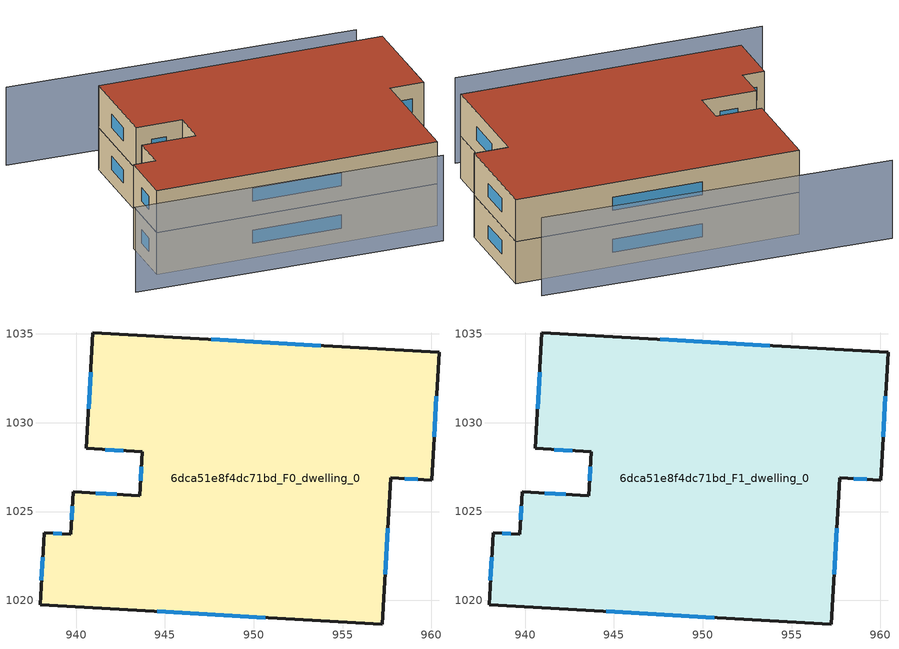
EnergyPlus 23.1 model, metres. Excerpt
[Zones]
6dca51e8f4dc71bd_F0_dwelling_0
 floor ground (EU_floor_Construction): 960.43,1033.95 960.02,1026.76 957.7,1026.89 957.23,1018.65 937.97,1019.76 938.21,1023.8 939.7,1023.71 939.84,1026.11 943.59,1025.9 943.73,1028.37 940.58,1028.55 940.96,1035.07 z0
 wall outside (EU_wall_Construction): 940.96,1035.07 940.58,1028.55 943.73,1028.37 943.59,1025.9 939.84,1026.11 939.7,1023.71 938.21,1023.8 937.97,1019.76 957.23,1018.65 957.7,1026.89 960.02,1026.76 960.43,1033.95 940.96,1035.07 z0:3
 window (EU_Window_Construction): 940.83,1032.84 940.71,1030.78 / 953.76,1034.33 947.62,1034.68 / 960.16,1029.22 960.29,1031.49 / 958.5,1026.85 959.22,1026.8 / 957.39,1021.47 957.54,1024.07 / 944.57,1019.38 950.64,1019.03 / 938.13,1022.42 938.05,1021.14 / 939.19,1023.74 938.72,1023.77 / 939.79,1025.29 939.75,1024.54 / 942.3,1025.97 941.12,1026.04 / 943.68,1027.52 943.63,1026.74 / 941.66,1028.49 942.65,1028.43 z1.03:1.97
6dca51e8f4dc71bd_F1_dwelling_0
 floor to 6dca51e8f4dc71bd_F0_dwelling_0 (EU_floor_Construction): 960.43,1033.95 960.02,1026.76 957.7,1026.89 957.23,1018.65 937.97,1019.76 938.21,1023.8 939.7,1023.71 939.84,1026.11 943.59,1025.9 943.73,1028.37 940.58,1028.55 940.95,1035.07 z3
 wall outside (EU_wall_Construction): 940.96,1035.07 940.58,1028.55 943.73,1028.37 943.59,1025.9 939.84,1026.11 939.7,1023.71 938.21,1023.8 937.97,1019.76 957.23,1018.65 957.7,1026.89 960.02,1026.76 960.43,1033.95 940.96,1035.07 z3:6
 window (EU_Window_Construction): 940.83,1032.84 940.71,1030.78 / 953.76,1034.33 947.62,1034.68 / 960.16,1029.22 960.29,1031.49 / 958.5,1026.85 959.22,1026.8 / 957.39,1021.47 957.54,1024.07 / 944.57,1019.38 950.64,1019.03 / 938.13,1022.42 938.05,1021.14 / 939.19,1023.74 938.72,1023.77 / 939.79,1025.29 939.75,1024.54 / 942.3,1025.97 941.12,1026.04 / 943.68,1027.52 943.63,1026.74 / 941.66,1028.49 942.65,1028.43 z4.03:4.97
 roof outside (EU_roof_Construction): 957.23,1018.65 957.7,1026.89 960.02,1026.76 960.43,1033.95 940.96,1035.07 940.58,1028.55 943.73,1028.37 943.59,1025.9 939.84,1026.11 939.7,1023.71 938.21,1023.8 937.97,1019.76 z6
shading: 935.67,1018 956.65,1016.54 z0:6.1; 959.65,1036.24 935.82,1038.11 z0:5.6
[Building]
EU S2 Campaign: North Axis=0; Terrain=City; Solar Distribution=FullExterior
[Site:Location]
Cape.Town.Intl.AP: Latitude=-33.965; Longitude=18.602; Time Zone=2; Elevation=46
[SizingPeriod:WeatherFileDays]
AnnualSizingPeriod: Begin Month=1; Begin Day of Month=1; End Month=12; End Day of Month=31; Day of Week for Start Day=Monday; Use Weather File Daylight Saving Period=No; Use Weather File Rain and Snow Indicators=No
[MATERIAL]
EU_InternalMass_Material: Roughness=MediumRough; Thickness=0.1; Conductivity=1; Density=1800; Specific Heat=900; Thermal Absorptance=0.9; Solar Absorptance=0.7; Visible Absorptance=0.7
[MATERIAL:NOMASS] Roughness=MediumRough; Thermal Absorptance=0.9; Solar Absorptance=0.7; Visible Absorptance=0.7
Name | Thermal Resistance
EU_wall_NoMass | 0.493876
EU_roof_NoMass | 0.449382
EU_floor_NoMass | 1.25
[WINDOWMATERIAL:SIMPLEGLAZINGSYSTEM]
EU_Window_SimpleGlazing: UFactor=4.4; Solar Heat Gain Coefficient=0.85; Visible Transmittance=0.85
[CONSTRUCTION]
EU_wall_Construction: EU_wall_NoMass
EU_roof_Construction: EU_roof_NoMass
EU_floor_Construction: EU_floor_NoMass
EU_Window_Construction: EU_Window_SimpleGlazing
EU_InternalMass_Construction: EU_InternalMass_Material
[ZONE] Type=1; Multiplier=1; Ceiling Height=autocalculate; Volume=853.398; Floor Area=autocalculate; Part of Total Floor Area=Yes
6dca51e8f4dc71bd_F0_dwelling_0; 6dca51e8f4dc71bd_F1_dwelling_0
[INTERNALMASS] Construction=EU_InternalMass_Construction; Surface Area=284.466
Name | Zone or ZoneList
6dca51e8f4dc71bd_F0_dwelling_0_EU_InternalMass | 6dca51e8f4dc71bd_F0_dwelling_0
6dca51e8f4dc71bd_F1_dwelling_0_EU_InternalMass | 6dca51e8f4dc71bd_F1_dwelling_0
[OTHEREQUIPMENT] Fuel Type=Electricity; Design Level Calculation Method=Watts/Area; Power per Zone Floor Area=1; Fraction Latent=0; Fraction Radiant=0; Fraction Lost=0; Carbon Dioxide Generation Rate=0; EndUse Subcategory=EU_Step8_InternalGains
Name | Zone or ZoneList or Space or SpaceList | Schedule
EU_Step8_InternalGain_6dca51e8f4dc71bd_F0_dwelling_0_f000 | 6dca51e8f4dc71bd_F0_dwelling_0 | EU_Step8_GainSchedule_6dca51e8f4dc71bd_F0_dwelling_0_f000
EU_Step8_InternalGain_6dca51e8f4dc71bd_F1_dwelling_0_f000 | 6dca51e8f4dc71bd_F1_dwelling_0 | EU_Step8_GainSchedule_6dca51e8f4dc71bd_F1_dwelling_0_f000
[ZONEVENTILATION:DESIGNFLOWRATE] Schedule=EU_AlwaysOn; Design Flow Rate Calculation Method=AirChanges/Hour; Air Changes per Hour=0.64; Ventilation Type=Natural; Fan Pressure Rise=0; Fan Total Efficiency=1; Constant Term Coefficient=1; Temperature Term Coefficient=0; Velocity Term Coefficient=0; Velocity Squared Term Coefficient=0; Minimum Indoor Temperature=-100; Maximum Indoor Temperature=100; Delta Temperature=-100; Minimum Outdoor Temperature=-100; Maximum Outdoor Temperature=100; Maximum Wind Speed=40
Name | Zone or ZoneList or Space or SpaceList
EU_ConstantAir_6dca51e8f4dc71bd_F0_dwelling_0 | 6dca51e8f4dc71bd_F0_dwelling_0
EU_ConstantAir_6dca51e8f4dc71bd_F1_dwelling_0 | 6dca51e8f4dc71bd_F1_dwelling_0
[HVACTEMPLATE:THERMOSTAT] Constant Heating Setpoint=20; Constant Cooling Setpoint=50
EU_HeatOnly_6dca51e8f4dc71bd_F0_dwelling_0; EU_HeatOnly_6dca51e8f4dc71bd_F1_dwelling_0
[HVACTEMPLATE:ZONE:IDEALLOADSAIRSYSTEM] System Availability Schedule=EU_AlwaysOn; Maximum Heating Supply Air Temperature=50; Minimum Cooling Supply Air Temperature=13; Maximum Heating Supply Air Humidity Ratio=0.0156; Minimum Cooling Supply Air Humidity Ratio=0.0077; Heating Limit=NoLimit; Cooling Limit=NoLimit; Heating Availability Schedule=EU_AlwaysOn; Cooling Availability Schedule=EU_CoolingOff; Dehumidification Control Type=ConstantSensibleHeatRatio; Cooling Sensible Heat Ratio=0.7; Dehumidification Setpoint=60; Humidification Control Type=None; Humidification Setpoint=30; Outdoor Air Method=None; Outdoor Air Flow Rate per Person=0.00944; Outdoor Air Flow Rate per Zone Floor Area=0; Outdoor Air Flow Rate per Zone=0; Demand Controlled Ventilation Type=None; Outdoor Air Economizer Type=NoEconomizer; Heat Recovery Type=None; Sensible Heat Recovery Effectiveness=0.7; Latent Heat Recovery Effectiveness=0.65
Name | Template Thermostat
6dca51e8f4dc71bd_F0_dwelling_0 | EU_HeatOnly_6dca51e8f4dc71bd_F0_dwelling_0
6dca51e8f4dc71bd_F1_dwelling_0 | EU_HeatOnly_6dca51e8f4dc71bd_F1_dwelling_0
[SIZING:ZONE] Zone Cooling Design Supply Air Temperature Input Method=SupplyAirTemperature; Zone Cooling Design Supply Air Temperature=13; Zone Heating Design Supply Air Temperature Input Method=SupplyAirTemperature; Zone Heating Design Supply Air Temperature=50; Zone Cooling Design Supply Air Humidity Ratio=0.008; Zone Heating Design Supply Air Humidity Ratio=0.008; Cooling Design Air Flow Method=DesignDay; Cooling Design Air Flow Rate=0; Cooling Minimum Air Flow per Zone Floor Area=0.000762; Cooling Minimum Air Flow=0; Cooling Minimum Air Flow Fraction=0.2; Heating Design Air Flow Method=DesignDay; Heating Design Air Flow Rate=0; Heating Maximum Air Flow per Zone Floor Area=0.002032; Heating Maximum Air Flow=0.141576; Heating Maximum Air Flow Fraction=0.3; Account for Dedicated Outdoor Air System=No; Dedicated Outdoor Air System Control Strategy=NeutralSupplyAir; Dedicated Outdoor Air Low Setpoint Temperature for Design=autosize; Dedicated Outdoor Air High Setpoint Temperature for Design=autosize; Zone Load Sizing Method=Sensible Load Only No Latent Load; Zone Latent Cooling Design Supply Air Humidity Ratio Input Method=HumidityRatioDifference; Zone Cooling Design Supply Air Humidity Ratio Difference=0.005; Zone Latent Heating Design Supply Air Humidity Ratio Input Method=HumidityRatioDifference; Zone Humidification Design Supply Air Humidity Ratio Difference=0.005
6dca51e8f4dc71bd_F0_dwelling_0; 6dca51e8f4dc71bd_F1_dwelling_0
[SCHEDULE:CONSTANT]
Name | Hourly Value
EU_AlwaysOn | 1
EU_CoolingOff | 0
[SCHEDULE:FILE] Column Number=1; Rows to Skip at Top=0; Number of Hours of Data=8760; Column Separator=Comma; Interpolate to Timestep=No; Minutes per Item=60; Adjust Schedule for Daylight Savings=Yes
Name | File
EU_Step8_GainSchedule_6dca51e8f4dc71bd_F0_dwelling_0_f000 | ../../schedules/6dca51e8f4dc71bd/6dca51e8f4dc71bd_F0_dwelling_0_f000_gain.csv
EU_Step8_GainSchedule_6dca51e8f4dc71bd_F1_dwelling_0_f000 | ../../schedules/6dca51e8f4dc71bd/6dca51e8f4dc71bd_F1_dwelling_0_f000_gain.csv
